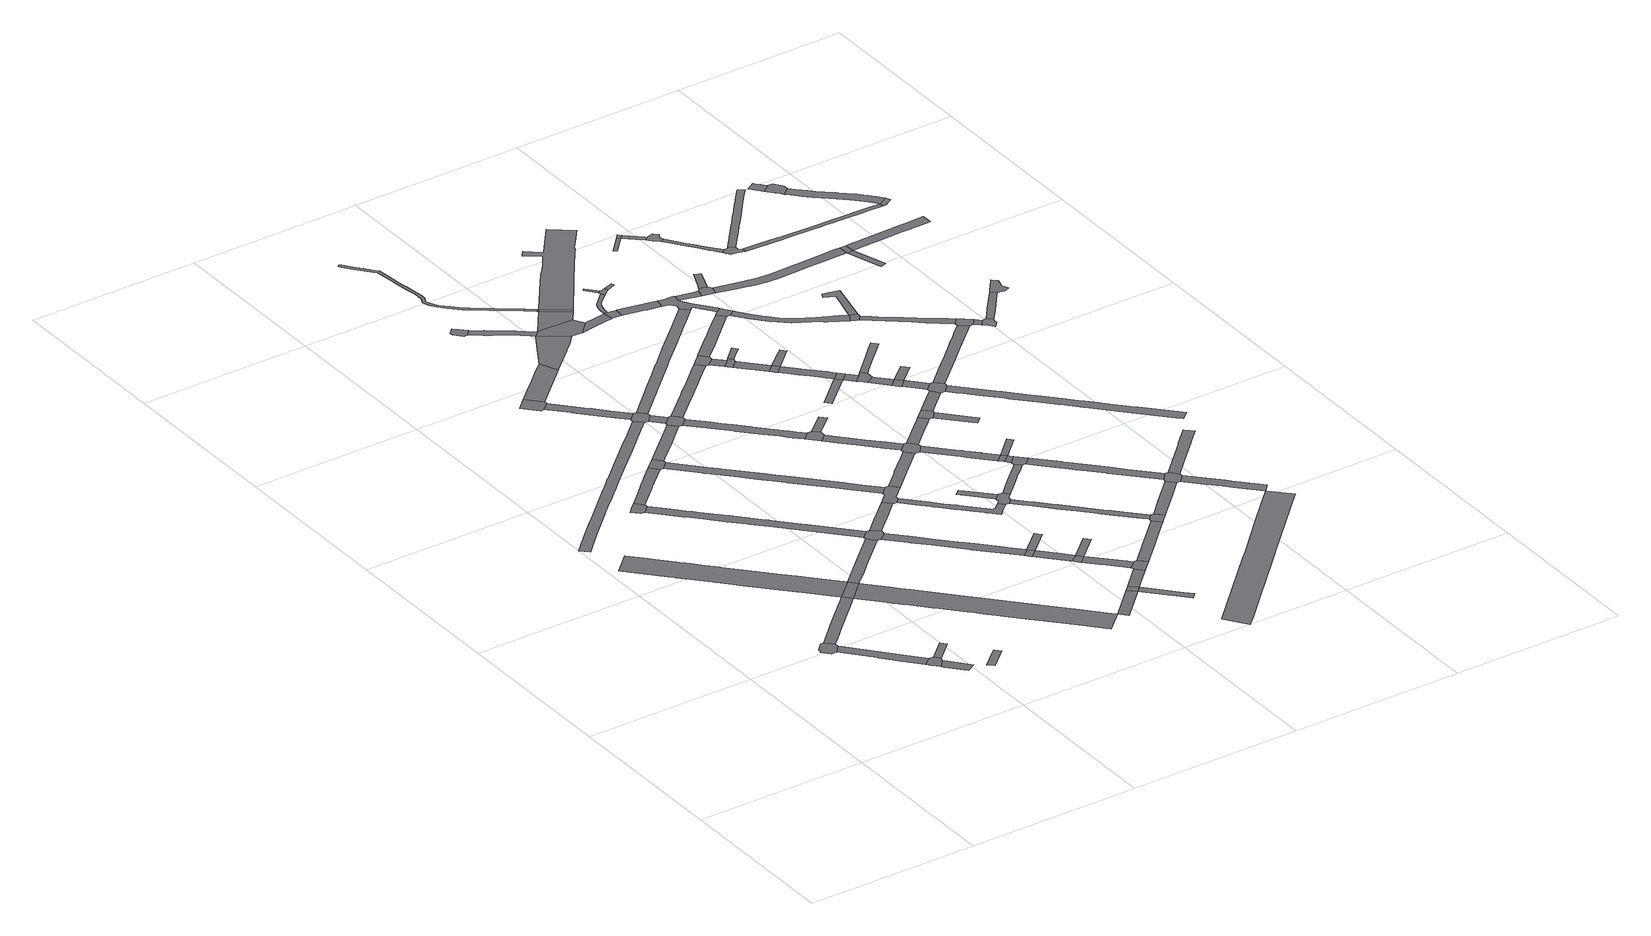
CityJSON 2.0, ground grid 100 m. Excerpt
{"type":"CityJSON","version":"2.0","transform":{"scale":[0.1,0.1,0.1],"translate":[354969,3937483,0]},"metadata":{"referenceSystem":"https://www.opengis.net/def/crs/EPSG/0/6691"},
"CityObjects":{
"road1":{"type":"Road","geometry":[{"type":"MultiSurface","lod":"1","boundaries":[[[0,1,2,3,4,5,6,7,8]]]}]},
"road2":{"type":"Road","attributes":{"RoadStructureAttribute.sectionType":"1"},"geometry":[{"type":"MultiSurface","lod":"1","boundaries":[[[7,9,10,11,12,13,14,15,16,17,18,8]]]}]},
"road3":{"type":"Road","geometry":[{"type":"MultiSurface","lod":"1","boundaries":[[[19,20,21,15,14,22,23]]]}]},
"road4":{"type":"Road","attributes":{"RoadStructureAttribute.sectionType":"1"},"geometry":[{"type":"MultiSurface","lod":"1","boundaries":[[[24,25,26,27,28,29,1,0,30,31,32,33,34,35,36]]]}]},
"road5":{"type":"Road","attributes":{"RoadStructureAttribute.sectionType":"1"},"geometry":[{"type":"MultiSurface","lod":"1","boundaries":[[[37,38,39,40,41,42,43,44,45,46,47,48,49,50,51,24,52,53,54,55,56,57,58,59,60,61,62,63,64,65,66,67,68]]]}]},
"road6":{"type":"Road","attributes":{"RoadStructureAttribute.sectionType":"1"},"geometry":[{"type":"MultiSurface","lod":"1","boundaries":[[[69,70,71,72,73,19,23]]]}]},
"road7":{"type":"Road","geometry":[{"type":"MultiSurface","lod":"1","boundaries":[[[20,74,75,21]]]}]},
"road8":{"type":"Road","geometry":[{"type":"MultiSurface","lod":"1","boundaries":[[[76,77,78,79]]]}]},
"road9":{"type":"Road","geometry":[{"type":"MultiSurface","lod":"1","boundaries":[[[80,81,82,83,84,85,86,87]]]}]},
"road10":{"type":"Road","geometry":[{"type":"MultiSurface","lod":"1","boundaries":[[[88,52,24,36]]]}]},
"road11":{"type":"Road","attributes":{"RoadStructureAttribute.sectionType":"1"},"geometry":[{"type":"MultiSurface","lod":"1","boundaries":[[[89,90,91,92,93,94,95,96,97,98,99,100,101,102,103,104,105,106,107,108,109,110,111,112,113,114,115,116,117,118,119,120,121]]]}]},
"road12":{"type":"Road","attributes":{"RoadStructureAttribute.sectionType":"1"},"geometry":[{"type":"MultiSurface","lod":"1","boundaries":[[[122,123,124,125,126,127,128,129,130,131,132,133,134,135,136,84,83]]]}]},
"road13":{"type":"Road","attributes":{"RoadStructureAttribute.sectionType":"1"},"geometry":[{"type":"MultiSurface","lod":"1","boundaries":[[[137,138,139,140,141,142,143,144,145,146,147,148,82,81,149,150,151,152,153,154,155,156,157,158,159,160]]]}]},
"road14":{"type":"Road","attributes":{"RoadStructureAttribute.sectionType":"1"},"geometry":[{"type":"MultiSurface","lod":"1","boundaries":[[[88,161,162,163,164,165,166,167,52]]]}]},
"road15":{"type":"Road","attributes":{"RoadStructureAttribute.sectionType":"1"},"geometry":[{"type":"MultiSurface","lod":"1","boundaries":[[[168,169,170,171,172,173,174,175,176,177,178,179,88,36,180,181,182,183,184,185,186,187,188,189,190,191,192,193,194,195,196,197,198,199,200]]]}]},
"road16":{"type":"Road","geometry":[{"type":"MultiSurface","lod":"1","boundaries":[[[201,202,127,126,203,204]]]}]},
"road17":{"type":"Road","geometry":[{"type":"MultiSurface","lod":"1","boundaries":[[[205,206,207,208,209,210]]]}]},
"road18":{"type":"Road","geometry":[{"type":"MultiSurface","lod":"1","boundaries":[[[211,160,159,166,165,212,213,214,215]]]}]},
"road19":{"type":"Road","attributes":{"RoadStructureAttribute.sectionType":"1"},"geometry":[{"type":"MultiSurface","lod":"1","boundaries":[[[216,217,218,219,220,209,208,221,222,223,224,225,226]]]}]},
"road20":{"type":"Road","attributes":{"RoadStructureAttribute.sectionType":"1"},"geometry":[{"type":"MultiSurface","lod":"1","boundaries":[[[201,227,228,229,230,231,232,233,234,202]]]}]},
"road21":{"type":"Road","attributes":{"RoadStructureAttribute.sectionType":"1"},"geometry":[{"type":"MultiSurface","lod":"1","boundaries":[[[235,236,237,238,205,210,239,240,241,242,243]]]}]},
"road22":{"type":"Road","attributes":{"RoadStructureAttribute.sectionType":"1"},"geometry":[{"type":"MultiSurface","lod":"1","boundaries":[[[203,244,245,246,247,248,249,250,251,252,253,254,255,256,257,258,259,260,261,262,263,264,265,266,267,268,269,270,271,272,204]]]}]},
"road23":{"type":"Road","geometry":[{"type":"MultiSurface","lod":"1","boundaries":[[[226,225,105,104,273,274,275,276]]]}]},
"road24":{"type":"Road","attributes":{"RoadStructureAttribute.sectionType":"1"},"geometry":[{"type":"MultiSurface","lod":"1","boundaries":[[[277,278,279,280,281,282,211,215]]]}]},
"road25":{"type":"Road","attributes":{"RoadStructureAttribute.sectionType":"1"},"geometry":[{"type":"MultiSurface","lod":"1","boundaries":[[[283,284,285,286,287,288,289,290,213,212,291,292,293,294,295,296,297,298,299]]]}]},
"road26":{"type":"Road","attributes":{"RoadStructureAttribute.sectionType":"1"},"geometry":[{"type":"MultiSurface","lod":"1","boundaries":[[[300,274,273,301]]]}]},
"road27":{"type":"Road","geometry":[{"type":"MultiSurface","lod":"1","boundaries":[[[231,230,302,303,304,305,300,301]]]}]},
"road28":{"type":"Road","geometry":[{"type":"MultiSurface","lod":"1","boundaries":[[[306,307,308,309,310,311,312]]]}]},
"road29":{"type":"Road","attributes":{"RoadStructureAttribute.sectionType":"1"},"geometry":[{"type":"MultiSurface","lod":"1","boundaries":[[[313,314,315,316,317,318,319,320,168]]]}]},
"road30":{"type":"Road","geometry":[{"type":"MultiSurface","lod":"1","boundaries":[[[321,299,298,322,323]]]}]},
"road31":{"type":"Road","geometry":[{"type":"MultiSurface","lod":"1","boundaries":[[[279,324,325,326,327,328,329,330,331,259,258,332,333,280]]]}]},
"road32":{"type":"Road","attributes":{"RoadStructureAttribute.sectionType":"1"},"geometry":[{"type":"MultiSurface","lod":"1","boundaries":[[[334,335,336,337,338,339,340,310,309,341,342,343,344,345,346]]]}]},
"road33":{"type":"Road","attributes":{"RoadStructureAttribute.sectionType":"1"},"geometry":[{"type":"MultiSurface","lod":"1","boundaries":[[[347,348,349,350,351,352,353,354,355,356,303,302,357,358,359,360,361,362,363,364,365,366,367,368]]]}]},
"road34":{"type":"Road","attributes":{"RoadStructureAttribute.sectionType":"1"},"geometry":[{"type":"MultiSurface","lod":"1","boundaries":[[[242,369,370,371,372,373,374,346,375,243]]]}]},
"road35":{"type":"Road","geometry":[{"type":"MultiSurface","lod":"1","boundaries":[[[318,317,376,377]]]}]},
"road36":{"type":"Road","attributes":{"RoadStructureAttribute.sectionType":"1"},"geometry":[{"type":"MultiSurface","lod":"1","boundaries":[[[323,378,379,380,381,382,383,321]]]}]},
"road37":{"type":"Road","geometry":[{"type":"MultiSurface","lod":"1","boundaries":[[[384,385,386,387,299,321]]]}]},
"road38":{"type":"Road","geometry":[{"type":"MultiSurface","lod":"1","boundaries":[[[388,389,382,381]]]}]},
"road39":{"type":"Road","attributes":{"RoadStructureAttribute.sectionType":"1"},"geometry":[{"type":"MultiSurface","lod":"1","boundaries":[[[390,391,392,393,394,395,396,397,398,399,326,325,400,401,402,403,404,405,406,407,408,409,410,411,412,413,414,415,416]]]}]},
"road40":{"type":"Road","attributes":{"RoadStructureAttribute.sectionType":"1"},"geometry":[{"type":"MultiSurface","lod":"1","boundaries":[[[417,418,419,420,376,317]]]}]},
"road41":{"type":"Road","attributes":{"RoadStructureAttribute.sectionType":"1"},"geometry":[{"type":"MultiSurface","lod":"1","boundaries":[[[376,421,422,423,424,377]]]}]},
"road42":{"type":"Road","attributes":{"RoadStructureAttribute.sectionType":"1"},"geometry":[{"type":"MultiSurface","lod":"1","boundaries":[[[425,426,427,428,429,430,431,432,433,434,435,436,437,438,439,440,441,442,443,444,445,446,447,448,449,450,451,452,453,454,455,456,457,458,459,460,461,462,463,464,465,466,467,468,469,470,471,472,473,474,475,476,477,478,479,480,481,482]]]}]},
"road43":{"type":"Road","attributes":{"RoadStructureAttribute.sectionType":"1"},"geometry":[{"type":"MultiSurface","lod":"1","boundaries":[[[483,484,485,486,487,305,304,488,489,490,491,492,493,494,495,496]]]}]},
"road44":{"type":"Road","attributes":{"RoadStructureAttribute.sectionType":"1"},"geometry":[{"type":"MultiSurface","lod":"1","boundaries":[[[497,498,389,388,499,500,501,502,503]]]}]},
"road45":{"type":"Road","geometry":[{"type":"MultiSurface","lod":"1","boundaries":[[[504,505,506,368,367,507]]]}]},
"road46":{"type":"Road","geometry":[{"type":"MultiSurface","lod":"1","boundaries":[[[389,508,509,382]]]}]},
"road47":{"type":"Road","geometry":[{"type":"MultiSurface","lod":"1","boundaries":[[[374,510,511,512,513,514,334,346]]]}]},
"road48":{"type":"Road","attributes":{"RoadStructureAttribute.sectionType":"1"},"geometry":[{"type":"MultiSurface","lod":"1","boundaries":[[[515,516,517,518,519,520,330,329,521,522,523,524]]]}]},
"road49":{"type":"Road","geometry":[{"type":"MultiSurface","lod":"1","boundaries":[[[525,503,502,526,423,422,527,528]]]}]},
"road50":{"type":"Road","attributes":{"RoadStructureAttribute.sectionType":"1"},"geometry":[{"type":"MultiSurface","lod":"1","boundaries":[[[529,530,531,532,533,534]]]}]},
"road51":{"type":"Road","attributes":{"RoadStructureAttribute.sectionType":"1"},"geometry":[{"type":"MultiSurface","lod":"1","boundaries":[[[514,535,536,537,334]]]}]},
"road52":{"type":"Road","attributes":{"RoadStructureAttribute.sectionType":"1"},"geometry":[{"type":"MultiSurface","lod":"1","boundaries":[[[275,538,539,540,541,542,543,544,545,546,547,548,549,550,551,552,553,554,555,556,557,558,559,560,561,562,276]]]}]},
"road53":{"type":"Road","attributes":{"RoadStructureAttribute.sectionType":"1"},"geometry":[{"type":"MultiSurface","lod":"1","boundaries":[[[563,564,565,566,504,507,567,568,569,570,571,572]]]}]},
"road54":{"type":"Road","geometry":[{"type":"MultiSurface","lod":"1","boundaries":[[[505,573,574,506]]]}]},
"road55":{"type":"Road","geometry":[{"type":"MultiSurface","lod":"1","boundaries":[[[534,533,575,416,415,576,577,578,579,580]]]}]},
"road56":{"type":"Road","geometry":[{"type":"MultiSurface","lod":"1","boundaries":[[[449,581,537,536,582,583,450]]]}]},
"road57":{"type":"Road","attributes":{"RoadStructureAttribute.sectionType":"1"},"geometry":[{"type":"MultiSurface","lod":"1","boundaries":[[[584,585,586,587,513,512]]]}]},
"road58":{"type":"Road","geometry":[{"type":"MultiSurface","lod":"1","boundaries":[[[571,515,524,588,589,590,591,572]]]}]},
"road59":{"type":"Road","geometry":[{"type":"MultiSurface","lod":"1","boundaries":[[[592,593,594,595,596,496,495,597,598]]]}]},
"road60":{"type":"Road","attributes":{"RoadStructureAttribute.sectionType":"1"},"geometry":[{"type":"MultiSurface","lod":"1","boundaries":[[[599,598,597,600]]]}]},
"road61":{"type":"Road","attributes":{"RoadStructureAttribute.sectionType":"1"},"geometry":[{"type":"MultiSurface","lod":"1","boundaries":[[[601,602,603,604,605,606,607,608,609,610,611,612,613,614,525,528]]]}]},
"road62":{"type":"Road","attributes":{"RoadStructureAttribute.sectionType":"1"},"geometry":[{"type":"MultiSurface","lod":"1","boundaries":[[[615,616,617,618,619,620,621,622,623,624,625,626,577,576,627,628,629,630,631,632,633,634,635,636,637,638,639]]]}]},
"road63":{"type":"Road","geometry":[{"type":"MultiSurface","lod":"1","boundaries":[[[640,599,600,641,642,643,644]]]}]},
"road64":{"type":"Road","geometry":[{"type":"MultiSurface","lod":"1","boundaries":[[[586,585,645,646,647,648,649]]]}]},
"road65":{"type":"Road","attributes":{"RoadStructureAttribute.sectionType":"1"},"geometry":[{"type":"MultiSurface","lod":"1","boundaries":[[[579,650,651,652,653,654,655,656,657,658,659,660,661,580]]]}]},
"road66":{"type":"Road","attributes":{"RoadStructureAttribute.sectionType":"1"},"geometry":[{"type":"MultiSurface","lod":"1","boundaries":[[[662,663,664,665,666,667,589,588,668,669,670,671,672]]]}]},
"road67":{"type":"Road","attributes":{"RoadStructureAttribute.sectionType":"1"},"geometry":[{"type":"MultiSurface","lod":"1","boundaries":[[[642,673,674,675,676,677,643]]]}]},
"road68":{"type":"Road","attributes":{"RoadStructureAttribute.sectionType":"1"},"geometry":[{"type":"MultiSurface","lod":"1","boundaries":[[[648,678,679,680,681,682,683,684,685,686,687,649]]]}]},
"road69":{"type":"Road","attributes":{"RoadStructureAttribute.sectionType":"1"},"geometry":[{"type":"MultiSurface","lod":"1","boundaries":[[[590,688,689,690,691,692,693,591]]]}]},
"road70":{"type":"Road","geometry":[{"type":"MultiSurface","lod":"1","boundaries":[[[694,695,696,697,640,644]]]}]},
"road71":{"type":"Road","geometry":[{"type":"MultiSurface","lod":"1","boundaries":[[[674,673,698,699,700,701]]]}]},
"road72":{"type":"Road","attributes":{"RoadStructureAttribute.sectionType":"1"},"geometry":[{"type":"MultiSurface","lod":"1","boundaries":[[[702,703,704,705]]]}]},
"road73":{"type":"Road","attributes":{"RoadStructureAttribute.sectionType":"1"},"geometry":[{"type":"MultiSurface","lod":"1","boundaries":[[[706,707,708,709]]]}]},
"road74":{"type":"Road","attributes":{"RoadStructureAttribute.sectionType":"1"},"geometry":[{"type":"MultiSurface","lod":"1","boundaries":[[[710,711,712,647,646,713,714,715]]]}]},
"road75":{"type":"Road","geometry":[{"type":"MultiSurface","lod":"1","boundaries":[[[671,716,717,672]]]}]},
"road76":{"type":"Road","geometry":[{"type":"MultiSurface","lod":"1","boundaries":[[[718,719,709,708,720,684,683,721,722]]]}]},
"road77":{"type":"Road","attributes":{"RoadStructureAttribute.sectionType":"1"},"geometry":[{"type":"MultiSurface","lod":"1","boundaries":[[[716,723,724,725,726,727,717]]]}]},
"road78":{"type":"Road","attributes":{"RoadStructureAttribute.sectionType":"1"},"geometry":[{"type":"MultiSurface","lod":"1","boundaries":[[[593,728,729,730,731,732,733,734,735,736,737,594]]]}]},
"road79":{"type":"Road","geometry":[{"type":"MultiSurface","lod":"1","boundaries":[[[738,739,740,741,742,743,744,745,746,747,748,749,750,751,752,753,754,755,756,757,758,759,760,761,762,763,764,765,766,767,583,582]]]}]},
"road80":{"type":"Road","geometry":[{"type":"MultiSurface","lod":"1","boundaries":[[[610,609,768,769,615,639]]]}]},
"road81":{"type":"Road","attributes":{"RoadStructureAttribute.sectionType":"1"},"geometry":[{"type":"MultiSurface","lod":"1","boundaries":[[[770,771,772,773,774,701,700,775,776,777,778,705]]]}]},
"road82":{"type":"Road","geometry":[{"type":"MultiSurface","lod":"1","boundaries":[[[725,656,655,779,780,781,726]]]}]},
"road83":{"type":"Road","attributes":{"function":"3","RoadStructureAttribute.sectionType":"1"},"geometry":[{"type":"MultiSurface","lod":"1","boundaries":[[[782,783,784,785,786,787,788,789,790,791,792,793,794,795]]]}]},
"road84":{"type":"Road","geometry":[{"type":"MultiSurface","lod":"1","boundaries":[[[796,797,798,799,674,701]]]}]},
"road85":{"type":"Road","geometry":[{"type":"MultiSurface","lod":"1","boundaries":[[[800,801,718,722]]]}]},
"road86":{"type":"Road","geometry":[{"type":"MultiSurface","lod":"1","boundaries":[[[802,803,804,805,806,691,690,807]]]}]},
"road87":{"type":"Road","geometry":[{"type":"MultiSurface","lod":"1","boundaries":[[[808,809,672,717]]]}]},
"road88":{"type":"Road","geometry":[{"type":"MultiSurface","lod":"1","boundaries":[[[770,705,704,810]]]}]},
"road89":{"type":"Road","attributes":{"RoadStructureAttribute.sectionType":"1"},"geometry":[{"type":"MultiSurface","lod":"1","boundaries":[[[704,811,812,813,810]]]}]},
"road90":{"type":"Road","attributes":{"RoadStructureAttribute.sectionType":"1"},"geometry":[{"type":"MultiSurface","lod":"1","boundaries":[[[814,815,802,807]]]}]},
"road91":{"type":"Road","geometry":[{"type":"MultiSurface","lod":"1","boundaries":[[[813,812,816,817,818,819,820]]]}]},
"road92":{"type":"Road","geometry":[{"type":"MultiSurface","lod":"1","boundaries":[[[821,822,823,551,550,824,825,826,827,828,829,830,831,832,833,834,835,836,837,838,839,710,715]]]}]},
"road93":{"type":"Road","attributes":{"RoadStructureAttribute.sectionType":"1"},"geometry":[{"type":"MultiSurface","lod":"1","boundaries":[[[817,840,841,842,843,844,818]]]}]},
"road94":{"type":"Road","attributes":{"RoadStructureAttribute.sectionType":"1"},"geometry":[{"type":"MultiSurface","lod":"1","boundaries":[[[845,846,847,804,803,848,849,850,851]]]}]},
"road95":{"type":"Road","attributes":{"RoadStructureAttribute.sectionType":"1"},"geometry":[{"type":"MultiSurface","lod":"1","boundaries":[[[852,853,854,855,856,857,858,769,768]]]}]},
"road96":{"type":"Road","attributes":{"RoadStructureAttribute.sectionType":"1"},"geometry":[{"type":"MultiSurface","lod":"1","boundaries":[[[859,860,861,862,863,864,865,866,867,868,869,870,871,872,873,874,875,876,780,779]]]}]},
"road97":{"type":"Road","geometry":[{"type":"MultiSurface","lod":"1","boundaries":[[[829,877,878,732,731,879,880,830]]]}]},
"road98":{"type":"Road","geometry":[{"type":"MultiSurface","lod":"1","boundaries":[[[841,881,882,883,842]]]}]},
"road99":{"type":"Road","attributes":{"RoadStructureAttribute.sectionType":"1"},"geometry":[{"type":"MultiSurface","lod":"1","boundaries":[[[884,885,836,835,886,887,888]]]}]},
"road100":{"type":"Road","attributes":{"RoadStructureAttribute.sectionType":"1"},"geometry":[{"type":"MultiSurface","lod":"1","boundaries":[[[882,889,890,891,892,883]]]}]},
"road101":{"type":"Road","geometry":[{"type":"MultiSurface","lod":"1","boundaries":[[[883,893,894,895,896,842]]]}]},
"road102":{"type":"Road","geometry":[{"type":"MultiSurface","lod":"1","boundaries":[[[897,898,899,900,901,891,890,845,851]]]}]},
"road103":{"type":"Road","geometry":[{"type":"MultiSurface","lod":"1","boundaries":[[[887,902,903,904,905,906,888]]]}]},
"road104":{"type":"Road","attributes":{"RoadStructureAttribute.sectionType":"1"},"geometry":[{"type":"MultiSurface","lod":"1","boundaries":[[[907,908,909,910,911,912,913,914,820,819]]]}]},
"road105":{"type":"Road","geometry":[{"type":"MultiSurface","lod":"1","boundaries":[[[915,916,870,869,856,855,917,918]]]}]},
"road106":{"type":"Road","geometry":[{"type":"MultiSurface","lod":"1","boundaries":[[[904,919,920,921,922,923,905]]]}]},
"road107":{"type":"Road","attributes":{"RoadStructureAttribute.sectionType":"1"},"geometry":[{"type":"MultiSurface","lod":"1","boundaries":[[[924,925,926,927,928,929,930,931,932,933,934,935,936,937,938,939,940,941,942,943,880,879]]]}]},
"road108":{"type":"Road","attributes":{"RoadStructureAttribute.sectionType":"1"},"geometry":[{"type":"MultiSurface","lod":"1","boundaries":[[[944,945,946,947,948,949,950,951,952,953,954,947]]]}]},
"road109":{"type":"Road","geometry":[{"type":"MultiSurface","lod":"1","boundaries":[[[954,955,944,947]]]}]},
"road110":{"type":"Road","attributes":{"RoadStructureAttribute.sectionType":"1"},"geometry":[{"type":"MultiSurface","lod":"1","boundaries":[[[956,957,958,959,960,918,917,961,962,963,795]]]}]},
"road111":{"type":"Road","geometry":[{"type":"MultiSurface","lod":"1","boundaries":[[[952,951,964,965,966,967,968,969,970,971,972,973,974,975]]]}]},
"road112":{"type":"Road","geometry":[{"type":"MultiSurface","lod":"1","boundaries":[[[934,933,976,977,978,979,980,981,982]]]}]},
"road113":{"type":"Road","attributes":{"RoadStructureAttribute.sectionType":"1"},"geometry":[{"type":"MultiSurface","lod":"1","boundaries":[[[983,984,985,986,987,916,915,988,989,990,991,992,993,994,995]]]}]},
"road114":{"type":"Road","attributes":{"RoadStructureAttribute.sectionType":"1"},"geometry":[{"type":"MultiSurface","lod":"1","boundaries":[[[996,997,998,999,1000,1001,1002,1003,1004,1005,1006,1007,1008,1009,1010,1011,898,897,1012,1013,1014,1015,1016,1017,1018,1019,1020,1021,1022,1023,1024,1025,1026]]]}]},
"road115":{"type":"Road","attributes":{"RoadStructureAttribute.sectionType":"1"},"geometry":[{"type":"MultiSurface","lod":"1","boundaries":[[[1027,1028,1029,1030,1031,1032,1033,1034,1035,1036,900,899,1037,1038,1039,1040]]]}]},
"road116":{"type":"Road","attributes":{"RoadStructureAttribute.sectionType":"1"},"geometry":[{"type":"MultiSurface","lod":"1","boundaries":[[[969,1041,1042,1043,1044,1045,1046,1047,1048,1049,1050,1051,1052,1053,1054,1055,1056,1057,970]]]}]},
"road117":{"type":"Road","attributes":{"RoadStructureAttribute.sectionType":"1"},"geometry":[{"type":"MultiSurface","lod":"1","boundaries":[[[982,1058,1059,1060,1061,1062,934]]]}]},
"road118":{"type":"Road","attributes":{"RoadStructureAttribute.sectionType":"1"},"geometry":[{"type":"MultiSurface","lod":"1","boundaries":[[[902,1063,1064,1065,1066,1067,1068,1069,1070,1071,1072,1073,1074,1075,1076,1077,1078,1079,1080,1081,1082,1083,1084,1085,1086,1087,1088,1089,1090,1091,1092,903]]]}]},
"road119":{"type":"Road","geometry":[{"type":"MultiSurface","lod":"1","boundaries":[[[1093,1094,1095,1052,1051,1096,1097,1098,1099,1100,1101,1102,1103,1104,1105]]]}]},
"road120":{"type":"Road","attributes":{"RoadStructureAttribute.sectionType":"1"},"geometry":[{"type":"MultiSurface","lod":"1","boundaries":[[[1106,1107,1108,1109,1110,1111,1112,1113,981,980,1114,1115,1116,1117]]]}]},
"road121":{"type":"Road","geometry":[{"type":"MultiSurface","lod":"1","boundaries":[[[1118,1119,1106,1117,1027,1040,1120]]]}]},
"road122":{"type":"Road","attributes":{"RoadStructureAttribute.sectionType":"1"},"geometry":[{"type":"MultiSurface","lod":"1","boundaries":[[[1121,1122,1118,1120]]]}]},
"road123":{"type":"Road","attributes":{"RoadStructureAttribute.sectionType":"1"},"geometry":[{"type":"MultiSurface","lod":"1","boundaries":[[[1123,1124,1125,1126,1127,1128,1129,1130,1131,1132,1133,1134,1135,1136,1137,1138,1139,1140,1141,1142,1143,1144,1145,1146,1093,1105]]]}]},
"road124":{"type":"Road","geometry":[{"type":"MultiSurface","lod":"1","boundaries":[[[1147,1148,1149,1150,1151,1122,1121,1152,1153]]]}]},
"road125":{"type":"Road","attributes":{"RoadStructureAttribute.sectionType":"1"},"geometry":[{"type":"MultiSurface","lod":"1","boundaries":[[[1154,1155,1156,1157,1158,1159,1160]]]}]},
"road126":{"type":"Road","geometry":[{"type":"MultiSurface","lod":"1","boundaries":[[[1154,1160,1161,1078,1077]]]}]},
"road127":{"type":"Road","attributes":{"RoadStructureAttribute.sectionType":"1"},"geometry":[{"type":"MultiSurface","lod":"1","boundaries":[[[1162,1163,1151,1150,1164,1165,1166,1167,1168]]]}]},
"road128":{"type":"Road","attributes":{"RoadStructureAttribute.sectionType":"1"},"geometry":[{"type":"MultiSurface","lod":"1","boundaries":[[[1101,1169,1170,1171,1172,1173,1174,1175,1176,1177,1178,1179,1180,1181,1182,1183,1184,1185,1186,1187,1188,1189,1190,1102]]]}]},
"road129":{"type":"Road","geometry":[{"type":"MultiSurface","lod":"1","boundaries":[[[1167,1191,1192,1193,1194,1195,1196,1197,1198,1168]]]}]},
"road130":{"type":"Road","attributes":{"RoadStructureAttribute.sectionType":"1"},"geometry":[{"type":"MultiSurface","lod":"1","boundaries":[[[1199,1200,1201,1202,1203,1204,1205,1206,1207]]]}]},
"road131":{"type":"Road","geometry":[{"type":"MultiSurface","lod":"1","boundaries":[[[1206,1208,1209,1210,1211,1212,1213,1214,1215,1207]]]}]},
"road132":{"type":"Road","attributes":{"RoadStructureAttribute.sectionType":"1"},"geometry":[{"type":"MultiSurface","lod":"1","boundaries":[[[1216,1217,1218,1219,1220,1221,1222,1161,1160,1223,1224,1225,1226,1227,1228,1229,1230,1231,1232]]]}]},
"road133":{"type":"Road","attributes":{"RoadStructureAttribute.sectionType":"1"},"geometry":[{"type":"MultiSurface","lod":"1","boundaries":[[[1233,1234,1235,1236,1237,1238,1239,1240,1241,1242,1243,1244,1245,1246,1247,1248,1249,1250,1213,1212,1251,1252,1253,1254,1255,1256,1257,1258,1259,1260,1261,1262,1263,1264,1265,1180]]]}]},
"road134":{"type":"Road","geometry":[{"type":"MultiSurface","lod":"1","boundaries":[[[1266,1267,1233,1180,1179,1268]]]}]}
},
"vertices":[
[555,1040,0],[514,1084,0],[494,1086,0],[452,1043,0],[451,1023,0],[444,1015,0],[485,972,0],[516,974,0],[556,1019,0],
[594,881,0],[656,807,0],[660,802,0],[672,788,0],[740,706,0],[819,613,0],[864,652,0],[803,727,0],[788,743,0],[704,843,0],
[912,597,0],[919,618,0],[894,650,0],[841,588,0],[872,551,0],
[844,1405,0],[817,1378,0],[803,1365,0],[667,1234,0],[658,1226,0],[531,1100,0],[597,1080,0],[703,1184,0],[707,1187,0],[731,1211,0],[766,1245,0],[827,1303,0],[886,1361,0],
[55,2261,0],[232,2069,0],[254,2045,0],[259,2040,0],[325,1968,0],[389,1899,0],[400,1886,0],[459,1821,0],[497,1780,0],[529,1746,0],[545,1729,0],[608,1661,0],[687,1574,0],[692,1569,0],[808,1443,0],[954,1509,0],[830,1643,0],[773,1706,0],[737,1746,0],[718,1764,0],[611,1880,0],[565,1930,0],[503,1997,0],[499,2003,0],[446,2061,0],[396,2115,0],[380,2133,0],[357,2156,0],[347,2168,0],[257,2268,0],[247,2278,0],[164,2368,0],
[886,534,0],[966,439,0],[1019,471,0],[974,523,0],[927,579,0],
[1026,717,0],[998,747,0],
[1104,402,0],[1215,501,0],[1186,532,0],[1072,430,0],
[472,2665,0],[493,2664,0],[536,2705,0],[536,2726,0],[496,2768,0],[458,2733,0],[450,2725,0],[432,2707,0],
[992,1465,0],
[43,2498,0],[159,2614,0],[249,2700,0],[267,2718,0],[368,2813,0],[440,2880,0],[471,2909,0],[510,2946,0],[520,2956,0],[577,3009,0],[643,3070,0],[668,3093,0],[676,3101,0],[784,3200,0],[885,3293,0],[997,3397,0],[955,3440,0],[853,3345,0],[820,3315,0],[785,3283,0],[696,3200,0],[629,3139,0],[601,3113,0],[523,3040,0],[520,3038,0],[479,2999,0],[470,2991,0],[431,2954,0],[374,2900,0],[240,2774,0],[207,2744,0],[117,2656,0],[1,2542,0],
[588,2774,0],[646,2828,0],[667,2847,0],[701,2878,0],[797,2967,0],[755,3014,0],[723,2986,0],[715,2978,0],[709,2972,0],[659,2924,0],[628,2895,0],[603,2870,0],[592,2860,0],[575,2843,0],[522,2793,0],
[1106,2095,0],[1101,2102,0],[976,2234,0],[969,2242,0],[944,2270,0],[929,2286,0],[827,2394,0],[806,2417,0],[723,2506,0],[698,2533,0],[672,2560,0],[619,2617,0],[584,2565,0],[628,2519,0],[641,2505,0],[702,2439,0],[784,2351,0],[860,2271,0],[884,2244,0],[939,2186,0],[1060,2056,0],[1210,1895,0],[1272,1827,0],[1317,1868,0],
[1068,1532,0],[1130,1592,0],[1157,1618,0],[1182,1640,0],[1313,1764,0],[1273,1808,0],[1116,1662,0],
[1909,467,0],[1886,491,0],[1756,632,0],[1708,684,0],[1676,719,0],[1619,784,0],[1424,996,0],[1348,1078,0],[1276,1156,0],[1175,1267,0],[1138,1308,0],[1101,1348,0],[1009,1225,0],[1027,1205,0],[1036,1197,0],[1060,1169,0],[1061,1168,0],[1086,1141,0],[1166,1054,0],[1171,1049,0],[1191,1027,0],[1290,918,0],[1314,894,0],[1335,869,0],[1360,842,0],[1396,804,0],[1408,791,0],[1421,776,0],[1510,679,0],[1529,659,0],[1685,490,0],[1768,399,0],[1799,366,0],
[861,3028,0],[821,3073,0],[817,2966,0],[860,3008,0],
[617,3934,0],[551,3873,0],[628,3791,0],[646,3792,0],[692,3832,0],[693,3853,0],
[1337,1867,0],[1334,1761,0],[1381,1799,0],[1383,1825,0],[1383,1828,0],
[949,3556,0],[917,3592,0],[853,3661,0],[824,3692,0],[795,3722,0],[745,3687,0],[749,3683,0],[807,3620,0],[917,3502,0],[956,3460,0],[999,3501,0],
[878,3043,0],[994,3149,0],[1030,3183,0],[1119,3265,0],[1077,3309,0],[967,3207,0],[865,3113,0],[840,3089,0],
[809,4112,0],[755,4061,0],[710,4020,0],[633,3949,0],[782,3936,0],[860,4008,0],[888,4034,0],[928,4072,0],[881,4176,0],
[928,2848,0],[955,2819,0],[963,2810,0],[972,2801,0],[1088,2677,0],[1098,2666,0],[1169,2589,0],[1208,2548,0],[1256,2498,0],[1262,2490,0],[1381,2363,0],[1448,2293,0],[1475,2263,0],[1541,2193,0],[1599,2131,0],[1642,2173,0],[1557,2262,0],[1505,2319,0],[1499,2325,0],[1491,2334,0],[1305,2533,0],[1252,2590,0],[1210,2635,0],[1142,2707,0],[1058,2795,0],[1052,2802,0],[1048,2807,0],[1008,2851,0],[981,2880,0],
[1018,3395,0],[1061,3436,0],[1059,3456,0],[1020,3501,0],
[1477,1915,0],[1490,1927,0],[1585,2017,0],[1544,2060,0],[1450,1973,0],[1428,1952,0],
[1883,1259,0],[1819,1328,0],[1807,1341,0],[1701,1455,0],[1665,1492,0],[1658,1500,0],[1563,1604,0],[1481,1693,0],[1433,1655,0],[1436,1651,0],[1440,1646,0],[1517,1564,0],[1649,1422,0],[1657,1413,0],[1827,1230,0],[1843,1213,0],[1887,1254,0],
[1124,3369,0],[1080,3328,0],
[1139,3265,0],[1185,3305,0],[1184,3325,0],[1145,3371,0],
[679,4682,0],[683,4663,0],[724,4619,0],[744,4621,0],[774,4655,0],[735,4692,0],[711,4715,0],
[1947,421,0],[1962,434,0],[2038,510,0],[2105,577,0],[2119,593,0],[2077,635,0],[1929,486,0],[1918,476,0],
[1918,1223,0],[1865,1190,0],[1873,1181,0],
[1591,2016,0],[1606,2015,0],[1634,2042,0],[1635,2063,0],[1640,2067,0],[1705,2127,0],[1664,2171,0],[1643,2172,0],[1599,2111,0],[1571,2086,0],
[1058,4444,0],[1047,4451,0],[968,4512,0],[937,4536,0],[842,4604,0],[836,4609,0],[834,4610,0],[810,4572,0],[814,4568,0],[846,4546,0],[920,4497,0],[1007,4429,0],[1024,4413,0],
[1580,2882,0],[1555,2908,0],[1549,2915,0],[1485,2984,0],[1440,3032,0],[1424,3050,0],[1415,3059,0],[1353,3124,0],[1313,3168,0],[1275,3209,0],[1209,3190,0],[1215,3184,0],[1259,3136,0],[1308,3084,0],[1326,3066,0],[1331,3060,0],[1428,2957,0],[1489,2892,0],[1509,2869,0],[1534,2842,0],[1576,2798,0],[1620,2839,0],
[1039,4174,0],[1061,4195,0],[1071,4205,0],[1085,4217,0],[1121,4250,0],[1176,4311,0],[978,4336,0],
[2150,625,0],[2106,663,0],
[1901,1151,0],[1929,1121,0],[2008,1036,0],[2013,1031,0],[2063,1067,0],[1994,1140,0],
[2037,1332,0],[2033,1337,0],[2010,1363,0],[1906,1271,0],
[2047,994,0],[2091,1035,0],
[1992,1682,0],[1972,1681,0],[1963,1690,0],[1911,1743,0],[1850,1811,0],[1848,1814,0],[1843,1820,0],[1796,1869,0],[1758,1910,0],[1748,1921,0],[1675,1939,0],[1729,1883,0],[1736,1874,0],[1758,1850,0],[1813,1791,0],[1820,1783,0],[1823,1780,0],[1880,1716,0],[1921,1677,0],[1927,1669,0],[1934,1662,0],[1963,1633,0],[1981,1615,0],[1996,1630,0],[2015,1648,0],[2054,1683,0],[2026,1713,0],
[2275,426,0],[2317,381,0],[2347,410,0],[2306,455,0],
[2223,696,0],[2271,743,0],[2229,786,0],[2219,777,0],
[596,5536,0],[636,5485,0],[717,5386,0],[729,5272,0],[730,5256,0],[730,5255,0],[735,5215,0],[744,5157,0],[750,5114,0],[755,5077,0],[753,5049,0],[734,5010,0],[749,4972,0],[773,4935,0],[811,4896,0],[866,4839,0],[885,4825,0],[955,4773,0],[976,4757,0],[987,4748,0],[1096,4671,0],[1119,4653,0],[1143,4633,0],[1155,4624,0],[1170,4611,0],[1181,4625,0],[1166,4637,0],[1131,4666,0],[1113,4681,0],[1002,4761,0],[987,4773,0],[966,4788,0],[903,4835,0],[898,4838,0],[878,4853,0],[828,4904,0],[788,4947,0],[765,4982,0],[754,5009,0],[771,5044,0],[774,5071,0],[774,5077,0],[768,5123,0],[767,5128,0],[763,5154,0],[758,5192,0],[755,5209,0],[748,5257,0],[747,5272,0],[736,5383,0],[735,5394,0],[715,5417,0],[679,5463,0],[652,5497,0],[605,5555,0],[603,5558,0],[599,5563,0],[584,5551,0],
[1492,3690,0],[1471,3670,0],[1368,3575,0],[1335,3546,0],[1304,3517,0],[1319,3448,0],[1323,3451,0],[1376,3501,0],[1392,3516,0],[1480,3596,0],[1490,3605,0],[1516,3629,0],[1571,3680,0],[1530,3725,0],
[2245,870,0],[2178,941,0],[2114,922,0],[2124,912,0],[2212,818,0],[2223,806,0],[2269,844,0],
[1682,2773,0],[1683,2809,0],[1649,2839,0],[1637,2732,0],
[2217,1151,0],[2189,1182,0],
[1196,4307,0],[1197,4307,0],[1237,4306,0],[1307,4378,0],[1272,4440,0],
[1919,2409,0],[1873,2366,0],[1817,2314,0],[1817,2313,0],[1770,2272,0],[1760,2260,0],[1759,2177,0],[1846,2259,0],[1861,2272,0],[1956,2361,0],
[2290,847,0],[2231,798,0],[2289,762,0],[2333,805,0],
[1973,1895,0],[1934,1936,0],[1901,1906,0],[1935,1870,0],[2042,1756,0],[2075,1786,0],
[1275,4445,0],[1317,4502,0],[1175,4605,0],
[1218,3608,0],[1232,3621,0],[1316,3702,0],[1381,3763,0],[1404,3785,0],[1439,3818,0],[1492,3868,0],[1529,3903,0],[1600,3970,0],[1662,4028,0],[1675,4040,0],[1758,4117,0],[1821,4177,0],[1780,4221,0],[1689,4135,0],[1622,4072,0],[1612,4062,0],[1487,3946,0],[1389,3853,0],[1376,3840,0],[1363,3829,0],[1292,3761,0],[1276,3746,0],[1191,3665,0],[1185,3660,0],
[1902,2536,0],[1825,2618,0],[1753,2696,0],[1737,2714,0],[1694,2672,0],[1777,2582,0],[1821,2535,0],[1863,2489,0],[1920,2429,0],[1964,2470,0],
[1791,2904,0],[1761,2938,0],
[2041,1726,0],[2074,1683,0],[2103,1709,0],[2103,1729,0],[2132,1757,0],[2105,1785,0],
[1171,4611,0],[1328,4518,0],[1186,4621,0],
[1336,4320,0],[1444,4336,0],[1436,4397,0],[1314,4379,0],
[1986,2359,0],[2025,2405,0],[2024,2426,0],[1984,2470,0],
[1636,3720,0],[1637,3741,0],[1596,3786,0],[1581,3772,0],[1560,3753,0],[1590,3678,0],[1636,3719,0],
[1691,3661,0],[1646,3619,0],
[2337,810,0],[2354,826,0],[2364,836,0],[2462,933,0],[2462,934,0],[2535,1006,0],[2553,1024,0],[2565,1036,0],[2616,1087,0],[2573,1129,0],[2543,1099,0],[2493,1049,0],[2396,952,0],[2294,850,0],
[2602,1177,0],[2521,1263,0],[2460,1328,0],[2431,1358,0],[2374,1420,0],[2346,1450,0],[2315,1483,0],[2298,1500,0],[2271,1531,0],[2260,1543,0],[2188,1618,0],[2161,1647,0],[2123,1629,0],[2132,1620,0],[2231,1515,0],[2242,1502,0],[2278,1464,0],[2298,1443,0],[2317,1423,0],[2345,1392,0],[2378,1356,0],[2402,1331,0],[2432,1298,0],[2530,1194,0],[2574,1148,0],
[1704,3674,0],[1657,3607,0],[1676,3587,0],[1721,3630,0],[1725,3652,0],
[1450,4337,0],[1500,4331,0],[1507,4391,0],[1457,4398,0],[1436,4400,0],
[2174,1797,0],[2201,1822,0],[2249,1867,0],[2254,1873,0],[2303,1916,0],[2344,1956,0],[2312,1981,0],[2225,1898,0],[2199,1874,0],[2180,1856,0],[2174,1851,0],[2121,1800,0],
[2244,2172,0],[2241,2176,0],[2179,2241,0],[2174,2247,0],[2165,2255,0],[2161,2260,0],[2083,2256,0],[2135,2202,0],[2155,2180,0],[2266,2061,0],[2310,2101,0],
[1807,3449,0],[1851,3491,0],[1848,3493,0],[1785,3562,0],[1724,3627,0],
[1460,4423,0],[1467,4459,0],[1476,4482,0],[1490,4499,0],[1515,4519,0],[1548,4549,0],[1532,4568,0],[1457,4494,0],[1446,4466,0],[1440,4441,0],
[2118,2513,0],[2183,2572,0],[2213,2600,0],[2172,2644,0],[2151,2624,0],[2129,2604,0],
[1746,3672,0],[1803,3725,0],[1780,3748,0],[1716,3685,0],
[1819,3436,0],[1829,3425,0],[1837,3417,0],[1881,3459,0],
[1864,3038,0],[1892,3007,0],[2069,3170,0],[2039,3202,0],
[1490,4659,0],[1479,4647,0],[1533,4584,0],[1546,4595,0],
[1732,4349,0],[1645,4366,0],[1511,4391,0],[1631,4307,0],[1642,4305,0],[1720,4289,0],
[2288,2038,0],[2336,2074,0],
[1581,4601,0],[1553,4592,0],[1534,4575,0],[1572,4571,0],[1588,4581,0],
[2292,2034,0],[2304,2017,0],[2312,2010,0],[2355,2053,0],[2341,2068,0],
[1705,3802,0],[1779,3872,0],[1796,3887,0],[1937,4019,0],[1896,4062,0],[1850,4019,0],[1765,3941,0],[1753,3930,0],[1738,3915,0],[1690,3872,0],
[1332,4524,0],[1354,4555,0],[1404,4626,0],[1413,4638,0],[1483,4738,0],[1525,4798,0],[1526,4800,0],[1561,4848,0],[1571,4862,0],[1580,4874,0],[1657,4979,0],[1681,5010,0],[1682,5020,0],[1741,5094,0],[1790,5156,0],[1668,5251,0],[1530,5076,0],[1527,5073,0],[1514,5081,0],[1445,5140,0],[1418,5105,0],[1500,5041,0],[1451,4968,0],[1429,4943,0],[1385,4891,0],[1382,4888,0],[1348,4843,0],[1345,4839,0],[1191,4627,0],[1190,4626,0],
[2664,1136,0],[2622,1178,0],
[2082,3243,0],[2066,3261,0],[2046,3283,0],[1955,3380,0],[1943,3392,0],[1874,3378,0],[1912,3337,0],[1955,3291,0],[2000,3244,0],
[2364,1955,0],[2408,1996,0],[2372,2034,0],
[3113,931,0],[3008,824,0],[2912,727,0],[2792,604,0],[2748,560,0],[2319,127,0],[2407,0,0],[2471,58,0],[2607,197,0],[2852,446,0],[2917,512,0],[2919,515,0],[3328,930,0],[3222,1042,0],
[1995,3564,0],[1997,3566,0],[1972,3595,0],[1955,3581,0],
[1641,4602,0],[1634,4619,0],
[2269,2638,0],[2271,2654,0],[2231,2698,0],[2189,2660,0],[2186,2657,0],[2234,2599,0],
[2450,2184,0],[2424,2211,0],
[2113,3210,0],
[2074,3165,0],[2117,3119,0],[2161,3159,0],
[2393,2427,0],[2429,2460,0],
[2146,3088,0],[2159,3075,0],[2209,3108,0],[2209,3149,0],[2180,3179,0],
[1758,4281,0],[1761,4281,0],[1785,4249,0],[1829,4185,0],[1835,4190,0],[1841,4194,0],[1843,4192,0],[1920,4093,0],[1923,4087,0],[1952,4107,0],[1948,4113,0],[1868,4216,0],[1866,4220,0],[1864,4221,0],[1822,4290,0],[1831,4335,0],[1821,4338,0],[1803,4339,0],[1770,4341,0],
[2214,3014,0],[2244,2982,0],[2288,3023,0],[2237,3078,0],[2220,3096,0],
[2370,2827,0],[2313,2775,0],[2293,2757,0],[2285,2667,0],[2312,2692,0],[2338,2716,0],[2405,2778,0],
[2682,1153,0],[2686,1157,0],[2791,1261,0],[2896,1366,0],[2853,1409,0],[2705,1261,0],[2639,1195,0],
[2422,1893,0],[2486,1824,0],[2507,1801,0],[2545,1761,0],[2585,1718,0],[2652,1647,0],[2657,1641,0],[2691,1604,0],[2724,1569,0],[2790,1499,0],[2856,1429,0],[2895,1474,0],[2762,1617,0],[2695,1689,0],[2633,1755,0],[2567,1826,0],[2531,1864,0],[2526,1871,0],
[1914,4079,0],[1910,4075,0],[1957,4020,0],[1992,4048,0],
[2269,2954,0],[2278,2945,0],[2322,2987,0],
[1944,4312,0],[1845,4333,0],[1908,4270,0],[1948,4261,0],[1959,4309,0],
[2315,2906,0],[2371,2847,0],[2414,2890,0],[2329,2981,0],
[2378,3038,0],[2419,3076,0],[2387,3110,0],[2362,3088,0],
[2434,2777,0],[2474,2824,0],[2477,2844,0],[2433,2886,0],[2425,2888,0],
[2022,4243,0],[2034,4294,0],[2021,4317,0],[1977,4329,0],[1967,4313,0],
[2225,3165,0],[2311,3250,0],[2375,3313,0],[2421,3358,0],[2392,3388,0],[2348,3344,0],[2297,3294,0],[2229,3227,0],
[2956,1428,0],[2916,1473,0],[2916,1365,0],[2958,1408,0],
[2042,4371,0],[2069,4442,0],[2058,4447,0],[2034,4458,0],[1997,4375,0],
[2022,3933,0],[2091,3856,0],[2094,3853,0],[2174,3780,0],[2215,3757,0],[2313,3702,0],[2322,3698,0],[2316,3693,0],[2331,3685,0],[2431,3628,0],[2457,3673,0],[2416,3700,0],[2308,3755,0],[2210,3807,0],[2204,3810,0],[2144,3859,0],[2118,3887,0],[2101,3905,0],[2084,3923,0],[2032,3990,0],
[1916,4977,0],[1829,4884,0],[1844,4869,0],[1931,4964,0],[1990,4911,0],[2005,4897,0],[2010,4893,0],[2025,4877,0],[2044,4896,0],[2036,4904,0],[1954,4983,0],
[1935,5000,0],
[3263,1085,0],[3232,1117,0],[3165,1188,0],[3145,1209,0],[3109,1247,0],[2990,1286,0],[3067,1205,0],[3107,1163,0],
[2050,4852,0],[2053,4850,0],[2053,4849,0],[2064,4838,0],[2081,4822,0],[2083,4819,0],[2105,4834,0],[2100,4839,0],[2100,4865,0],[2108,4876,0],[2114,4883,0],[2090,4906,0],
[2449,3617,0],[2452,3615,0],[2457,3611,0],[2462,3615,0],[2472,3607,0],[2498,3640,0],[2503,3663,0],
[3219,1776,0],[3121,1679,0],[3112,1670,0],[3098,1656,0],[3083,1641,0],[3026,1497,0],[3125,1596,0],[3132,1604,0],[3181,1653,0],[3187,1659,0],[3225,1696,0],[3227,1699,0],[3261,1733,0],
[3328,1906,0],[3154,2092,0],[3143,2104,0],[3113,2135,0],[3062,2189,0],[3011,2245,0],[2979,2280,0],[2974,2285,0],[2963,2298,0],[2940,2323,0],[2886,2381,0],[2809,2464,0],[2805,2468,0],[2755,2522,0],[2671,2613,0],[2663,2622,0],[2474,2733,0],[2498,2707,0],[2570,2630,0],[2645,2551,0],[2662,2532,0],[2746,2443,0],[2764,2424,0],[2838,2344,0],[2846,2335,0],[2929,2246,0],[2933,2242,0],[3098,2063,0],[3241,1910,0],[3257,1894,0],[3283,1866,0],
[2854,3278,0],[2853,3277,0],[2814,3242,0],[2761,3191,0],[2743,3175,0],[2702,3136,0],[2659,3095,0],[2613,3053,0],[2591,3033,0],[2533,2979,0],[2654,3009,0],[2699,3050,0],[2737,3086,0],[2904,3241,0],
[2152,4723,0],[2153,4723,0],[2169,4701,0],[2181,4685,0],[2208,4648,0],[2214,4639,0],[2222,4629,0],[2236,4609,0],[2243,4599,0],[2267,4566,0],[2277,4553,0],[2301,4570,0],[2299,4573,0],[2266,4618,0],[2224,4671,0],[2208,4690,0],[2176,4735,0],
[2546,3857,0],[2558,3904,0],[2464,3929,0],[2447,3896,0],[2508,3864,0],
[2134,4217,0],[2168,4208,0],[2239,4189,0],[2278,4185,0],[2294,4184,0],[2314,4183,0],[2330,4183,0],[2361,4181,0],[2453,4183,0],[2501,4184,0],[2539,4185,0],[2565,4185,0],[2607,4186,0],[2619,4186,0],[2797,4191,0],[2796,4251,0],[2765,4251,0],[2660,4249,0],[2528,4245,0],[2501,4244,0],[2453,4243,0],[2361,4241,0],[2331,4243,0],[2283,4245,0],[2248,4249,0],[2234,4252,0],[2211,4256,0],[2163,4266,0],[2124,4275,0],[2114,4276,0],
[2331,4582,0],[2329,4579,0],[2320,4570,0],[2289,4536,0],[2294,4529,0],[2303,4515,0],[2334,4509,0],[2377,4498,0],[2382,4497,0],[2383,4525,0],[2365,4529,0],[2363,4538,0],[2361,4556,0],
[2886,3339,0],[2850,3365,0],[2780,3418,0],[2670,3502,0],[2628,3535,0],[2570,3580,0],[2542,3602,0],[2525,3615,0],[2526,3564,0],[2683,3438,0],[2739,3392,0],[2855,3298,0],
[2959,3277,0],[2920,3314,0],[2925,3241,0],
[2960,3214,0],[2987,3250,0],
[2391,4593,0],[2439,4651,0],[2459,4675,0],[2509,4737,0],[2513,4741,0],[2569,4809,0],[2575,4816,0],[2646,4904,0],[2649,4908,0],[2702,4971,0],[2722,4995,0],[2691,5021,0],[2643,4964,0],[2621,4937,0],[2618,4932,0],[2587,4897,0],[2536,4833,0],[2532,4828,0],[2484,4769,0],[2482,4767,0],[2470,4753,0],[2390,4655,0],[2353,4609,0],[2335,4587,0],
[3036,3189,0],[3037,3214,0],[3040,3222,0],[3046,3228,0],[3014,3253,0],[2974,3204,0],[3011,3162,0],
[2800,4181,0],[2845,4044,0],[2860,3998,0],[2866,3979,0],[2880,3983,0],[2900,3990,0],[2835,4192,0],
[2833,4252,0],
[3152,3426,0],[3102,3364,0],[3098,3294,0],[3159,3372,0],[3167,3383,0],[3207,3434,0],[3177,3458,0],
[2598,4486,0],[2657,4484,0],[2768,4480,0],[2843,4478,0],[2865,4477,0],[2907,4476,0],[2941,4475,0],[2979,4474,0],[3089,4469,0],[3111,4469,0],[3214,4466,0],[3214,4492,0],[3170,4494,0],[3100,4497,0],[2966,4502,0],[2943,4502,0],[2831,4505,0],[2768,4507,0],[2647,4512,0],[2601,4513,0],[2595,4513,0],[2472,4520,0],
[3247,3424,0],[3281,3437,0],[3274,3453,0],[3264,3472,0],[3279,3529,0],[3250,3552,0],[3233,3530,0],[3224,3518,0],
[2826,4988,0],[2817,4998,0],[2800,5019,0],[2792,5028,0],[2742,4995,0],[2755,4979,0],[2756,4979,0],[2797,4929,0],[2843,4968,0],
[2834,4885,0],[2835,4884,0],[2840,4878,0],[2851,4865,0],[2864,4849,0],[2910,4889,0],[2909,4918,0],[2873,4966,0],
[3323,4265,0],[3219,4262,0],[3182,4261,0],[3062,4257,0],[2937,4254,0],[2916,4254,0],[2868,4253,0],[2854,4193,0],[2962,4195,0],[3024,4196,0],[3071,4198,0],[3155,4201,0],[3203,4201,0],[3208,4201,0],[3244,4202,0],[3320,4204,0],[3324,4204,0],
[3266,4524,0],[3254,4540,0],[3235,4566,0],[3222,4581,0],[3208,4599,0],[3192,4615,0],[3168,4641,0],[3153,4655,0],[3128,4678,0],[3099,4704,0],[3089,4714,0],[3081,4722,0],[3010,4783,0],[2997,4796,0],[2981,4811,0],[2972,4821,0],[2959,4833,0],[2948,4844,0],[2874,4837,0],[2928,4778,0],[2946,4761,0],[2968,4740,0],[3035,4681,0],[3058,4660,0],[3086,4635,0],[3110,4612,0],[3130,4593,0],[3147,4575,0],[3162,4558,0],[3176,4542,0],[3181,4536,0],[3188,4529,0],[3205,4505,0],
[3283,4497,0],[3269,4520,0],[3232,4465,0]
]}
